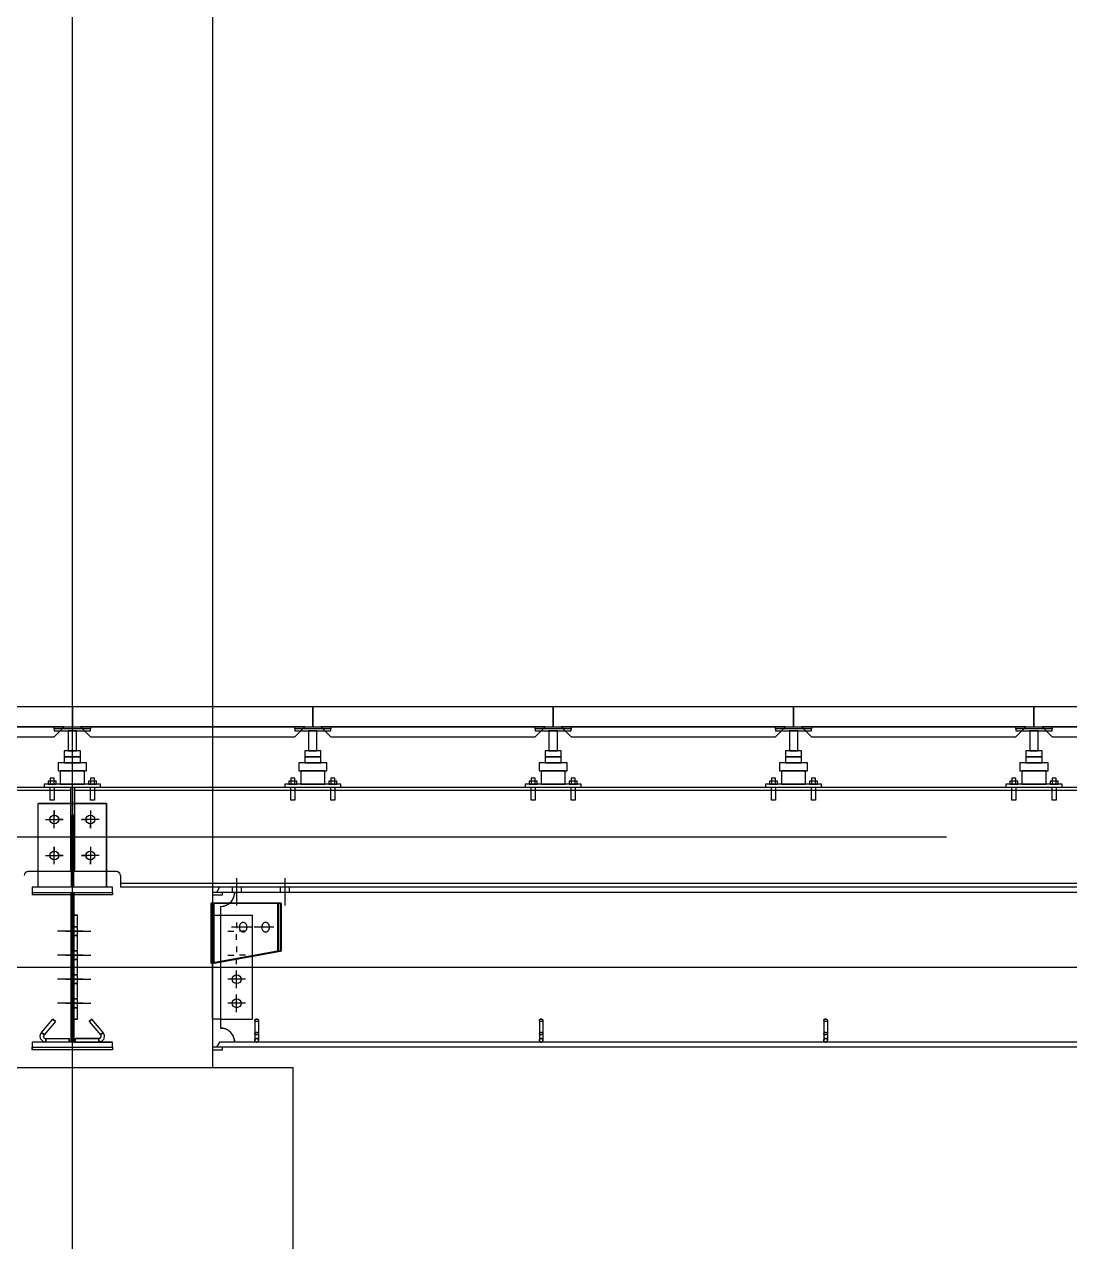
# Model space of a CAD drawing. Header units: millimetres. Extents: x -32710 to 654186, y -254124 to 420220.
# Drawn here: x 230680 to 233289, y 384615 to 387654 of the extents above; entities that cross this region are included whole.
import ezdxf

# ---------------------------------------------------------------- set-up
doc = ezdxf.new("R2010")
doc.units = ezdxf.units.MM
doc.header["$LTSCALE"] = 1000
for name, pattern in [('DXK_LINE_DOT2', [3.9198, 1.9599, -1.9599]), ('DXK_LINE_DOT3', [5.9187, 2.979, -0.9799, 0.9799, -0.9799]), ('TPH12-SEC-@E$0$CENTERK5', [6.916, 6.667, -0.083, 0.083, -0.083])]:
    doc.linetypes.add(name, pattern=pattern)
for name, color, linetype in [('MD-20250424-增加TRAY與FS主管位置調整', 7, 'Continuous'), ('Raised Floor', 1, 'Continuous'), ('TPH12-SEC-@E$0$H-SIN', 252, 'TPH12-SEC-@E$0$CENTERK5'), ('TPH12-SEC-@E$0$STEEL3', 252, 'Continuous'), ('TPH12-SEC-@E$0$SUGATA3', 252, 'Continuous')]:
    doc.layers.add(name, color=color, linetype=linetype)

# ---------------------------------------------------------------- blocks, each defined once
blk = doc.blocks.new('TPH12-SEC-@E')
at = {"layer": 'TPH12-SEC-@E$0$H-SIN'}
for p, q in [((230800, 377500), (230800, 414000)), ((274800, 385950), (45200, 385950))]:
    blk.add_line(p, q, dxfattribs=at)
at = {"layer": 'TPH12-SEC-@E$0$STEEL3'}
blk.add_line((231150, 393725), (231150, 385050), dxfattribs=at)
at = {"layer": 'TPH12-SEC-@E$0$SUGATA3'}
for p, q in [((230250, 385050), (231350, 385050)), ((231350, 385050), (231350, 383200))]:
    blk.add_line(p, q, dxfattribs=at)
blk = doc.blocks.new('A$C62b8fcb1')
at = {"color": 8, "linetype": 'DXK_LINE_DOT2'}
for p, q in [((-49695, 2534), (-41305, 2534)), ((-41305, 2525), (-49695, 2525)), ((-41305, 2534), (-41305, 2323)), ((-41295, 2323), (-41295, 2534)), ((-41295, 2534), (-32905, 2534)), ((-32905, 2525), (-41295, 2525)), ((-41215, 2493), (-41385, 2493)), ((-41385, 2284), (-41385, 2493)), ((-41215, 2493), (-41385, 2493)), ((-41385, 2284), (-41385, 2493)), ((-41215, 2284), (-41215, 2493)), ((-41215, 2284), (-41215, 2493)), ((-41303, 2464), (-41303, 2284)), ((-41303, 2464), (-41297, 2464)), ((-41297, 2464), (-41297, 2284)), ((-41419.5, 2316.1), (-41420, 2313)), ((-41410, 2323), (-41413.1, 2322.5)), ((-41305, 2323), (-41410, 2323)), ((-41190, 2323), (-41295, 2323)), ((-41186.9, 2322.5), (-41190, 2323)), ((-41180, 2313), (-41180.5, 2316.1)), ((-41180, 2313), (-41180, 2284)), ((-41200, 2284), (-41400, 2284)), ((-41400, 2284), (-41400, 2271)), ((-41200, 2271), (-41200, 2284)), ((-33020, 2293), (-41180, 2293)), ((-40932.5, 2284), (-41180, 2284)), ((-41400, 2271), (-41200, 2271)), ((-41400, 2271), (-41400, 2265)), ((-41304, 2265), (-41400, 2265)), ((-41304, 2271), (-41304, 1897)), ((-41296, 2265), (-41304, 2265)), ((-41296, 2271), (-41296, 1897)), ((-41200, 2265), (-41296, 2265)), ((-41200, 2271), (-41200, 2265)), ((-40950, 2271), (-40950, 2265)), ((-40895, 2271), (-40895.4, 2266)), ((-41296, 2236), (-41304, 2236)), ((-40953.7, 2094), (-40953.7, 2244)), ((-40953.7, 2244), (-40780.6, 2244)), ((-40946.3, 2094), (-40946.3, 2244)), ((-40930, 2236), (-40925, 2236.4)), ((-40930, 2236), (-40930, 2096.9)), ((-40788, 2244), (-40788, 2124)), ((-40780.6, 2124), (-40780.6, 2244)), ((-41287, 2214), (-41296, 2214)), ((-41287, 1954), (-41287, 2214)), ((-40950, 1954), (-40950, 2214)), ((-40950, 2214), (-40850, 2214)), ((-40850, 1954), (-40850, 2214)), ((-41274, 2174), (-41337, 2174)), ((-41296, 2185), (-41304, 2185)), ((-41296, 2163), (-41304, 2163)), ((-41287, 2185), (-41296, 2185)), ((-41287, 2163), (-41296, 2163)), ((-40852.1, 2184), (-40898.1, 2184)), ((-40796.9, 2184), (-40842.9, 2184)), ((-41274, 2114), (-41337, 2114)), ((-41296, 2125), (-41304, 2125)), ((-41296, 2103), (-41304, 2103)), ((-41287, 2125), (-41296, 2125)), ((-41287, 2103), (-41296, 2103)), ((-40788, 2124), (-40953.7, 2094)), ((-40946.3, 2094), (-40780.6, 2124)), ((-40788, 2124), (-40780.6, 2124)), ((-40953.7, 2094), (-40946.3, 2094)), ((-41274, 2054), (-41337, 2054)), ((-41296, 2065), (-41304, 2065)), ((-41296, 2043), (-41304, 2043)), ((-41287, 2065), (-41296, 2065)), ((-41287, 2043), (-41296, 2043)), ((-41274, 1994), (-41337, 1994)), ((-41296, 2005), (-41304, 2005)), ((-41296, 1983), (-41304, 1983)), ((-41287, 2005), (-41296, 2005)), ((-41287, 1983), (-41296, 1983)), ((-41377.2, 1920.8), (-41349, 1954.4)), ((-41342.1, 1948.6), (-41370.3, 1915)), ((-41348.8, 1954.2), (-41349, 1954.4)), ((-41342.1, 1948.6), (-41349, 1954.4)), ((-41348, 1953.5), (-41348.8, 1954.2)), ((-41287, 1954), (-41296, 1954)), ((-41251, 1954.4), (-41257.9, 1948.6)), ((-41257.9, 1948.6), (-41229.7, 1915)), ((-41256.8, 1949.5), (-41257.6, 1948.8)), ((-41252, 1953.5), (-41251.2, 1954.2)), ((-41222.8, 1920.8), (-41251, 1954.4)), ((-40930, 1954), (-40850, 1954)), ((-40844.2, 1952.6), (-40844.5, 1951.5)), ((-40844.2, 1950.4), (-40844.5, 1951.5)), ((-40844.5, 1951.5), (-40844.5, 1901.5)), ((-40843.2, 1953.5), (-40844.2, 1952.6)), ((-40843.2, 1949.5), (-40844.2, 1950.4)), ((-40841.7, 1954.2), (-40843.2, 1953.5)), ((-40841.7, 1948.8), (-40843.2, 1949.5)), ((-40840, 1954.4), (-40841.7, 1954.2)), ((-40840, 1948.6), (-40841.7, 1948.8)), ((-40838.3, 1954.2), (-40840, 1954.4)), ((-40838.3, 1948.8), (-40840, 1948.6)), ((-40836.8, 1953.5), (-40838.3, 1954.2)), ((-40836.8, 1949.5), (-40838.3, 1948.8)), ((-40835.8, 1952.6), (-40836.8, 1953.5)), ((-40835.8, 1950.4), (-40836.8, 1949.5)), ((-40835.5, 1951.5), (-40835.8, 1952.6)), ((-40835.5, 1951.5), (-40835.8, 1950.4)), ((-40835.5, 1951.5), (-40835.5, 1901.5)), ((-40134.2, 1952.6), (-40134.5, 1951.5)), ((-40134.2, 1950.4), (-40134.5, 1951.5)), ((-40134.5, 1951.5), (-40134.5, 1901.5)), ((-40133.2, 1953.5), (-40134.2, 1952.6)), ((-40133.2, 1949.5), (-40134.2, 1950.4)), ((-40131.7, 1954.2), (-40133.2, 1953.5)), ((-40131.7, 1948.8), (-40133.2, 1949.5)), ((-40130, 1954.4), (-40131.7, 1954.2)), ((-40130, 1948.6), (-40131.7, 1948.8)), ((-40128.3, 1954.2), (-40130, 1954.4)), ((-40128.3, 1948.8), (-40130, 1948.6)), ((-40126.8, 1953.5), (-40128.3, 1954.2)), ((-40126.8, 1949.5), (-40128.3, 1948.8)), ((-40125.8, 1952.6), (-40126.8, 1953.5)), ((-40125.8, 1950.4), (-40126.8, 1949.5)), ((-40125.5, 1951.5), (-40125.8, 1952.6)), ((-40125.5, 1951.5), (-40125.8, 1950.4)), ((-40125.5, 1951.5), (-40125.5, 1901.5)), ((-39424.2, 1952.6), (-39424.5, 1951.5)), ((-39424.2, 1950.4), (-39424.5, 1951.5)), ((-39424.5, 1951.5), (-39424.5, 1901.5)), ((-39423.2, 1953.5), (-39424.2, 1952.6)), ((-39423.2, 1949.5), (-39424.2, 1950.4)), ((-39421.7, 1954.2), (-39423.2, 1953.5)), ((-39421.7, 1948.8), (-39423.2, 1949.5)), ((-39420, 1954.4), (-39421.7, 1954.2)), ((-39420, 1948.6), (-39421.7, 1948.8)), ((-39418.3, 1954.2), (-39420, 1954.4)), ((-39418.3, 1948.8), (-39420, 1948.6)), ((-39416.8, 1953.5), (-39418.3, 1954.2)), ((-39416.8, 1949.5), (-39418.3, 1948.8)), ((-39415.8, 1952.6), (-39416.8, 1953.5)), ((-39415.8, 1950.4), (-39416.8, 1949.5)), ((-39415.5, 1951.5), (-39415.8, 1952.6)), ((-39415.5, 1951.5), (-39415.8, 1950.4)), ((-39415.5, 1951.5), (-39415.5, 1901.5)), ((-41380.5, 1913.4), (-41377.2, 1920.8)), ((-41377, 1920.6), (-41377.2, 1920.8)), ((-41370.3, 1915), (-41377.2, 1920.8)), ((-41376.2, 1920), (-41377, 1920.6)), ((-41370.3, 1915), (-41371.6, 1912.2)), ((-41304, 1932), (-41296, 1932)), ((-41222.8, 1920.8), (-41229.7, 1915)), ((-41229.7, 1915), (-41228.4, 1912.2)), ((-41228.7, 1915.9), (-41229.4, 1915.3)), ((-41223.8, 1920), (-41223, 1920.6)), ((-41219.5, 1913.4), (-41222.8, 1920.8)), ((-40930, 1932), (-40925, 1931.6)), ((-40844.2, 1919), (-40844.5, 1917.9)), ((-40844.2, 1916.8), (-40844.5, 1917.9)), ((-40843.2, 1920), (-40844.2, 1919)), ((-40843.2, 1915.9), (-40844.2, 1916.8)), ((-40841.7, 1920.6), (-40843.2, 1920)), ((-40841.7, 1915.3), (-40843.2, 1915.9)), ((-40840, 1920.8), (-40841.7, 1920.6)), ((-40840, 1915), (-40841.7, 1915.3)), ((-40838.3, 1920.6), (-40840, 1920.8)), ((-40838.3, 1915.3), (-40840, 1915)), ((-40836.8, 1920), (-40838.3, 1920.6)), ((-40836.8, 1915.9), (-40838.3, 1915.3)), ((-40835.8, 1919), (-40836.8, 1920)), ((-40835.8, 1916.8), (-40836.8, 1915.9)), ((-40835.5, 1917.9), (-40835.8, 1919)), ((-40835.5, 1917.9), (-40835.8, 1916.8)), ((-40134.2, 1919), (-40134.5, 1917.9)), ((-40134.2, 1916.8), (-40134.5, 1917.9)), ((-40133.2, 1920), (-40134.2, 1919)), ((-40133.2, 1915.9), (-40134.2, 1916.8)), ((-40131.7, 1920.6), (-40133.2, 1920)), ((-40131.7, 1915.3), (-40133.2, 1915.9)), ((-40130, 1920.8), (-40131.7, 1920.6)), ((-40130, 1915), (-40131.7, 1915.3)), ((-40128.3, 1920.6), (-40130, 1920.8)), ((-40128.3, 1915.3), (-40130, 1915)), ((-40126.8, 1920), (-40128.3, 1920.6)), ((-40126.8, 1915.9), (-40128.3, 1915.3)), ((-40125.8, 1919), (-40126.8, 1920)), ((-40125.8, 1916.8), (-40126.8, 1915.9)), ((-40125.5, 1917.9), (-40125.8, 1919)), ((-40125.5, 1917.9), (-40125.8, 1916.8)), ((-39424.2, 1919), (-39424.5, 1917.9)), ((-39424.2, 1916.8), (-39424.5, 1917.9)), ((-39423.2, 1920), (-39424.2, 1919)), ((-39423.2, 1915.9), (-39424.2, 1916.8)), ((-39421.7, 1920.6), (-39423.2, 1920)), ((-39421.7, 1915.3), (-39423.2, 1915.9)), ((-39420, 1920.8), (-39421.7, 1920.6)), ((-39420, 1915), (-39421.7, 1915.3)), ((-39418.3, 1920.6), (-39420, 1920.8)), ((-39418.3, 1915.3), (-39420, 1915)), ((-39416.8, 1920), (-39418.3, 1920.6)), ((-39416.8, 1915.9), (-39418.3, 1915.3)), ((-39415.8, 1919), (-39416.8, 1920)), ((-39415.8, 1916.8), (-39416.8, 1915.9)), ((-39415.5, 1917.9), (-39415.8, 1919)), ((-39415.5, 1917.9), (-39415.8, 1916.8)), ((-41200, 1897), (-41400, 1897)), ((-41400, 1897), (-41400, 1884)), ((-41379.2, 1905.4), (-41380.5, 1913.4)), ((-41373.9, 1899.3), (-41379.2, 1905.4)), ((-41373.9, 1899.3), (-41366.1, 1897)), ((-41371.1, 1909.2), (-41371.6, 1912.2)), ((-41369.1, 1906.9), (-41371.1, 1909.2)), ((-41369.1, 1906.9), (-41366.1, 1906)), ((-41366.1, 1897), (-41366.1, 1906)), ((-41366.1, 1906), (-41307.7, 1906)), ((-41366.1, 1897.3), (-41366.1, 1898.3)), ((-41366.1, 1897), (-41366.1, 1897.3)), ((-41307.7, 1897), (-41307.7, 1906)), ((-41307.7, 1897.3), (-41307.7, 1898.3)), ((-41307.7, 1897), (-41307.7, 1897.3)), ((-41233.9, 1906), (-41292.3, 1906)), ((-41292.3, 1897), (-41292.3, 1906)), ((-41292.3, 1898.3), (-41292.3, 1897.3)), ((-41292.3, 1897.3), (-41292.3, 1897)), ((-41233.9, 1906), (-41230.9, 1906.9)), ((-41233.9, 1897), (-41233.9, 1906)), ((-41226.1, 1899.3), (-41233.9, 1897)), ((-41233.9, 1898.3), (-41233.9, 1897.3)), ((-41233.9, 1897.3), (-41233.9, 1897)), ((-41230.9, 1906.9), (-41228.9, 1909.2)), ((-41228.9, 1909.2), (-41228.4, 1912.2)), ((-41226.1, 1899.3), (-41220.8, 1905.4)), ((-41220.8, 1905.4), (-41219.5, 1913.4)), ((-41200, 1884), (-41200, 1897)), ((-40895.4, 1902), (-40895, 1897)), ((-40844.2, 1903.2), (-40844.5, 1901.5)), ((-40844.5, 1901.5), (-40844.3, 1902.3)), ((-40844.5, 1901.5), (-40844.2, 1899.8)), ((-40844.3, 1902.3), (-40844.2, 1903.2)), ((-40844.2, 1903.2), (-40843.2, 1904.7)), ((-40844.2, 1899.8), (-40843.2, 1898.3)), ((-40843.2, 1904.7), (-40841.7, 1905.7)), ((-40843.2, 1898.3), (-40841.7, 1897.3)), ((-40841.7, 1905.7), (-40840, 1906)), ((-40841.7, 1897.3), (-40840, 1897)), ((-40840, 1906), (-40838.3, 1905.7)), ((-40840, 1897), (-40838.3, 1897.3)), ((-40838.3, 1905.7), (-40838.1, 1905.6)), ((-40838.1, 1905.6), (-40838.3, 1905.7)), ((-40838.3, 1897.3), (-40836.8, 1898.3)), ((-40838.1, 1905.6), (-40836.8, 1904.7)), ((-40836.8, 1904.7), (-40835.8, 1903.2)), ((-40836.8, 1898.3), (-40835.8, 1899.8)), ((-40835.7, 1902.3), (-40835.8, 1903.2)), ((-40835.5, 1901.5), (-40835.8, 1903.2)), ((-40835.8, 1899.8), (-40835.5, 1901.5)), ((-40835.5, 1901.5), (-40835.7, 1902.3)), ((-40134.2, 1903.2), (-40134.5, 1901.5)), ((-40134.5, 1901.5), (-40134.3, 1902.3)), ((-40134.5, 1901.5), (-40134.2, 1899.8)), ((-40134.3, 1902.3), (-40134.2, 1903.2)), ((-40134.2, 1903.2), (-40133.2, 1904.7)), ((-40134.2, 1899.8), (-40133.2, 1898.3)), ((-40133.2, 1904.7), (-40131.7, 1905.7)), ((-40133.2, 1898.3), (-40131.7, 1897.3)), ((-40131.7, 1905.7), (-40130, 1906)), ((-40131.7, 1897.3), (-40130, 1897)), ((-40130, 1906), (-40128.3, 1905.7)), ((-40130, 1897), (-40128.3, 1897.3)), ((-40128.3, 1905.7), (-40128.1, 1905.6)), ((-40128.1, 1905.6), (-40128.3, 1905.7)), ((-40128.3, 1897.3), (-40126.8, 1898.3)), ((-40128.1, 1905.6), (-40126.8, 1904.7)), ((-40126.8, 1904.7), (-40125.8, 1903.2)), ((-40126.8, 1898.3), (-40125.8, 1899.8)), ((-40125.7, 1902.3), (-40125.8, 1903.2)), ((-40125.5, 1901.5), (-40125.8, 1903.2)), ((-40125.8, 1899.8), (-40125.5, 1901.5)), ((-40125.5, 1901.5), (-40125.7, 1902.3)), ((-39424.2, 1903.2), (-39424.5, 1901.5)), ((-39424.5, 1901.5), (-39424.3, 1902.3)), ((-39424.5, 1901.5), (-39424.2, 1899.8)), ((-39424.3, 1902.3), (-39424.2, 1903.2)), ((-39424.2, 1903.2), (-39423.2, 1904.7)), ((-39424.2, 1899.8), (-39423.2, 1898.3)), ((-39423.2, 1904.7), (-39421.7, 1905.7)), ((-39423.2, 1898.3), (-39421.7, 1897.3)), ((-39421.7, 1905.7), (-39420, 1906)), ((-39421.7, 1897.3), (-39420, 1897)), ((-39420, 1906), (-39418.3, 1905.7)), ((-39420, 1897), (-39418.3, 1897.3)), ((-39418.3, 1905.7), (-39418.1, 1905.6)), ((-39418.1, 1905.6), (-39418.3, 1905.7)), ((-39418.3, 1897.3), (-39416.8, 1898.3)), ((-39418.1, 1905.6), (-39416.8, 1904.7)), ((-39416.8, 1904.7), (-39415.8, 1903.2)), ((-39416.8, 1898.3), (-39415.8, 1899.8)), ((-39415.7, 1902.3), (-39415.8, 1903.2)), ((-39415.5, 1901.5), (-39415.8, 1903.2)), ((-39415.8, 1899.8), (-39415.5, 1901.5)), ((-39415.5, 1901.5), (-39415.7, 1902.3)), ((-41400, 1884), (-41200, 1884)), ((-41400, 1884), (-41400, 1878)), ((-41200, 1878), (-41400, 1878)), ((-41200, 1884), (-41200, 1878)), ((-40950, 1884), (-40950, 1878))]:
    blk.add_line(p, q, dxfattribs=at)
at = {"color": 8, "linetype": 'Continuous'}
for p, q in [((-49695, 2534), (-41305, 2534)), ((-41305, 2525), (-49695, 2525)), ((-41305, 2534), (-41305, 2323)), ((-41295, 2534), (-32905, 2534)), ((-41295, 2534), (-41295, 2323)), ((-32905, 2525), (-41295, 2525)), ((-41385, 2284), (-41385, 2493)), ((-41385, 2493), (-41215, 2493)), ((-41215, 2493), (-41215, 2284)), ((-41345, 2475), (-41345, 2460.3)), ((-41345, 2431), (-41345, 2475)), ((-41345, 2475), (-41345, 2460.3)), ((-41345, 2431), (-41345, 2475)), ((-41255, 2475), (-41255, 2431)), ((-41255, 2475), (-41255, 2460.3)), ((-41255, 2475), (-41255, 2460.3)), ((-41255, 2475), (-41255, 2431)), ((-41367, 2453), (-41352.3, 2453)), ((-41367, 2453), (-41323, 2453)), ((-41367, 2453), (-41352.3, 2453)), ((-41367, 2453), (-41323, 2453)), ((-41345, 2431), (-41345, 2445.7)), ((-41345, 2431), (-41345, 2445.7)), ((-41323, 2453), (-41337.7, 2453)), ((-41323, 2453), (-41337.7, 2453)), ((-41233, 2453), (-41277, 2453)), ((-41277, 2453), (-41262.3, 2453)), ((-41277, 2453), (-41262.3, 2453)), ((-41233, 2453), (-41277, 2453)), ((-41255, 2431), (-41255, 2445.7)), ((-41255, 2431), (-41255, 2445.7)), ((-41233, 2453), (-41247.7, 2453)), ((-41233, 2453), (-41247.7, 2453)), ((-41345, 2385), (-41345, 2370.3)), ((-41345, 2341), (-41345, 2385)), ((-41345, 2385), (-41345, 2370.3)), ((-41345, 2341), (-41345, 2385)), ((-41255, 2385), (-41255, 2341)), ((-41255, 2385), (-41255, 2370.3)), ((-41255, 2385), (-41255, 2370.3)), ((-41255, 2385), (-41255, 2341)), ((-41367, 2363), (-41352.3, 2363)), ((-41367, 2363), (-41323, 2363)), ((-41367, 2363), (-41352.3, 2363)), ((-41367, 2363), (-41323, 2363)), ((-41345, 2341), (-41345, 2355.7)), ((-41345, 2341), (-41345, 2355.7)), ((-41323, 2363), (-41337.7, 2363)), ((-41323, 2363), (-41337.7, 2363)), ((-41233, 2363), (-41277, 2363)), ((-41277, 2363), (-41262.3, 2363)), ((-41277, 2363), (-41262.3, 2363)), ((-41233, 2363), (-41277, 2363)), ((-41255, 2341), (-41255, 2355.7)), ((-41255, 2341), (-41255, 2355.7)), ((-41233, 2363), (-41247.7, 2363)), ((-41233, 2363), (-41247.7, 2363)), ((-41419.5, 2316.1), (-41420, 2313)), ((-41410, 2323), (-41413.1, 2322.5)), ((-41305, 2323), (-41410, 2323)), ((-41190, 2323), (-41295, 2323)), ((-41186.9, 2322.5), (-41190, 2323)), ((-41180, 2313), (-41180.5, 2316.1)), ((-41180, 2313), (-41180, 2284)), ((-41200, 2284), (-41400, 2284)), ((-41400, 2284), (-41400, 2271)), ((-41200, 2271), (-41200, 2284)), ((-33020, 2293), (-41180, 2293)), ((-38600, 2284), (-41180, 2284)), ((-40932.5, 2284), (-40940, 2271)), ((-38617.5, 2284), (-40932.5, 2284)), ((-40901, 2284), (-40901, 2271)), ((-40890, 2306), (-40890, 2238)), ((-40879, 2284), (-40879, 2271)), ((-40781, 2284), (-40781, 2271)), ((-40770, 2306), (-40770, 2238)), ((-40759, 2284), (-40759, 2271)), ((-41400, 2271), (-41304, 2271)), ((-41400, 2271), (-41400, 2265)), ((-41304, 2265), (-41400, 2265)), ((-41304, 2271), (-41304, 1897)), ((-41296, 1897), (-41296, 2271)), ((-41296, 2271), (-41200, 2271)), ((-41200, 2265), (-41296, 2265)), ((-41200, 2271), (-41200, 2265)), ((-40925, 2271), (-40950, 2271)), ((-40950, 2265), (-40925, 2265)), ((-38610, 2271), (-40940, 2271)), ((-40925, 2265), (-40925, 2271)), ((-40895.4, 2266), (-40895, 2271)), ((-40778.5, 2244), (-40953.5, 2244)), ((-40953.5, 2244), (-40953.5, 2094)), ((-40785.7, 2124), (-40785.7, 2244)), ((-40778.5, 2244), (-40778.5, 2124)), ((-41296, 2214), (-41287, 2214)), ((-41287, 1954), (-41287, 2214)), ((-40890, 2196), (-40890, 2181.3)), ((-40882.1, 2189.7), (-40882.5, 2188.6)), ((-40881.6, 2190.7), (-40882.1, 2189.7)), ((-40881, 2191.6), (-40881.6, 2190.7)), ((-40880.4, 2192.5), (-40881, 2191.6)), ((-40879.7, 2193.3), (-40880.4, 2192.5)), ((-40878.9, 2194), (-40879.7, 2193.3)), ((-40878.1, 2194.6), (-40878.9, 2194)), ((-40877.3, 2195.1), (-40878.1, 2194.6)), ((-40876.4, 2195.5), (-40877.3, 2195.1)), ((-40875.5, 2195.8), (-40876.4, 2195.5)), ((-40874.6, 2195.9), (-40875.5, 2195.8)), ((-40873.6, 2196), (-40874.6, 2195.9)), ((-40872.7, 2195.9), (-40873.6, 2196)), ((-40871.8, 2195.8), (-40872.7, 2195.9)), ((-40870.8, 2195.5), (-40871.8, 2195.8)), ((-40870, 2195.1), (-40870.8, 2195.5)), ((-40869.1, 2194.6), (-40870, 2195.1)), ((-40868.3, 2194), (-40869.1, 2194.6)), ((-40867.5, 2193.3), (-40868.3, 2194)), ((-40866.8, 2192.5), (-40867.5, 2193.3)), ((-40866.2, 2191.6), (-40866.8, 2192.5)), ((-40865.6, 2190.7), (-40866.2, 2191.6)), ((-40865.2, 2189.7), (-40865.6, 2190.7)), ((-40864.8, 2188.6), (-40865.2, 2189.7)), ((-40826.1, 2189.7), (-40826.5, 2188.6)), ((-40825.7, 2190.7), (-40826.1, 2189.7)), ((-40825.1, 2191.6), (-40825.7, 2190.7)), ((-40824.5, 2192.5), (-40825.1, 2191.6)), ((-40823.8, 2193.3), (-40824.5, 2192.5)), ((-40823, 2194), (-40823.8, 2193.3)), ((-40822.2, 2194.6), (-40823, 2194)), ((-40821.3, 2195.1), (-40822.2, 2194.6)), ((-40820.5, 2195.5), (-40821.3, 2195.1)), ((-40819.5, 2195.8), (-40820.5, 2195.5)), ((-40818.6, 2195.9), (-40819.5, 2195.8)), ((-40817.7, 2196), (-40818.6, 2195.9)), ((-40816.7, 2195.9), (-40817.7, 2196)), ((-40815.8, 2195.8), (-40816.7, 2195.9)), ((-40814.9, 2195.5), (-40815.8, 2195.8)), ((-40814, 2195.1), (-40814.9, 2195.5)), ((-40813.2, 2194.6), (-40814, 2195.1)), ((-40812.3, 2194), (-40813.2, 2194.6)), ((-40811.6, 2193.3), (-40812.3, 2194)), ((-40810.9, 2192.5), (-40811.6, 2193.3)), ((-40810.3, 2191.6), (-40810.9, 2192.5)), ((-40809.7, 2190.7), (-40810.3, 2191.6)), ((-40809.2, 2189.7), (-40809.7, 2190.7)), ((-40808.8, 2188.6), (-40809.2, 2189.7)), ((-41317, 2174), (-41254, 2174)), ((-41304, 2185), (-41296, 2185)), ((-41304, 2163), (-41296, 2163)), ((-41296, 2185), (-41287, 2185)), ((-41296, 2163), (-41287, 2163)), ((-40912, 2174), (-40897.3, 2174)), ((-40857.5, 2184), (-40902.5, 2184)), ((-40890, 2152), (-40890, 2166.7)), ((-40883, 2186.3), (-40883.2, 2185.2)), ((-40883.2, 2185.2), (-40883.2, 2184)), ((-40883.2, 2184), (-40883.2, 2182.8)), ((-40883.2, 2182.8), (-40883, 2181.7)), ((-40882.8, 2187.5), (-40883, 2186.3)), ((-40883, 2181.7), (-40882.8, 2180.5)), ((-40882.5, 2188.6), (-40882.8, 2187.5)), ((-40882.8, 2180.5), (-40882.5, 2179.4)), ((-40868, 2174), (-40882.7, 2174)), ((-40882.5, 2179.4), (-40882.1, 2178.3)), ((-40882.1, 2178.3), (-40881.6, 2177.3)), ((-40881.6, 2177.3), (-40881, 2176.4)), ((-40881, 2176.4), (-40880.4, 2175.5)), ((-40880.4, 2175.5), (-40879.7, 2174.7)), ((-40879.7, 2174.7), (-40878.9, 2174)), ((-40878.9, 2174), (-40878.1, 2173.4)), ((-40878.1, 2173.4), (-40877.3, 2172.9)), ((-40877.3, 2172.9), (-40876.4, 2172.5)), ((-40876.4, 2172.5), (-40875.5, 2172.2)), ((-40875.5, 2172.2), (-40874.6, 2172.1)), ((-40874.6, 2172.1), (-40873.6, 2172)), ((-40873.6, 2172), (-40872.7, 2172.1)), ((-40872.7, 2172.1), (-40871.8, 2172.2)), ((-40871.8, 2172.2), (-40870.8, 2172.5)), ((-40870.8, 2172.5), (-40870, 2172.9)), ((-40870, 2172.9), (-40869.1, 2173.4)), ((-40869.1, 2173.4), (-40868.3, 2174)), ((-40868.3, 2174), (-40867.5, 2174.7)), ((-40867.5, 2174.7), (-40866.8, 2175.5)), ((-40866.8, 2175.5), (-40866.2, 2176.4)), ((-40866.2, 2176.4), (-40865.6, 2177.3)), ((-40865.6, 2177.3), (-40865.2, 2178.3)), ((-40865.2, 2178.3), (-40864.8, 2179.4)), ((-40864.4, 2187.5), (-40864.8, 2188.6)), ((-40864.8, 2179.4), (-40864.4, 2180.5)), ((-40864.2, 2186.3), (-40864.4, 2187.5)), ((-40864.4, 2180.5), (-40864.2, 2181.7)), ((-40864.1, 2185.2), (-40864.2, 2186.3)), ((-40864.2, 2181.7), (-40864.1, 2182.8)), ((-40864, 2184), (-40864.1, 2185.2)), ((-40864.1, 2182.8), (-40864, 2184)), ((-40801.5, 2184), (-40846.5, 2184)), ((-40827.2, 2185.2), (-40827.3, 2184)), ((-40827.3, 2184), (-40827.2, 2182.8)), ((-40827.1, 2186.3), (-40827.2, 2185.2)), ((-40827.2, 2182.8), (-40827.1, 2181.7)), ((-40826.9, 2187.5), (-40827.1, 2186.3)), ((-40827.1, 2181.7), (-40826.9, 2180.5)), ((-40826.5, 2188.6), (-40826.9, 2187.5)), ((-40826.9, 2180.5), (-40826.5, 2179.4)), ((-40826.5, 2179.4), (-40826.1, 2178.3)), ((-40826.1, 2178.3), (-40825.7, 2177.3)), ((-40825.7, 2177.3), (-40825.1, 2176.4)), ((-40825.1, 2176.4), (-40824.5, 2175.5)), ((-40824.5, 2175.5), (-40823.8, 2174.7)), ((-40823.8, 2174.7), (-40823, 2174)), ((-40823, 2174), (-40822.2, 2173.4)), ((-40822.2, 2173.4), (-40821.3, 2172.9)), ((-40821.3, 2172.9), (-40820.5, 2172.5)), ((-40820.5, 2172.5), (-40819.5, 2172.2)), ((-40819.5, 2172.2), (-40818.6, 2172.1)), ((-40818.6, 2172.1), (-40817.7, 2172)), ((-40817.7, 2172), (-40816.7, 2172.1)), ((-40816.7, 2172.1), (-40815.8, 2172.2)), ((-40815.8, 2172.2), (-40814.9, 2172.5)), ((-40814.9, 2172.5), (-40814, 2172.9)), ((-40814, 2172.9), (-40813.2, 2173.4)), ((-40813.2, 2173.4), (-40812.3, 2174)), ((-40812.3, 2174), (-40811.6, 2174.7)), ((-40811.6, 2174.7), (-40810.9, 2175.5)), ((-40810.9, 2175.5), (-40810.3, 2176.4)), ((-40810.3, 2176.4), (-40809.7, 2177.3)), ((-40809.7, 2177.3), (-40809.2, 2178.3)), ((-40809.2, 2178.3), (-40808.8, 2179.4)), ((-40808.5, 2187.5), (-40808.8, 2188.6)), ((-40808.8, 2179.4), (-40808.5, 2180.5)), ((-40808.3, 2186.3), (-40808.5, 2187.5)), ((-40808.5, 2180.5), (-40808.3, 2181.7)), ((-40808.1, 2185.2), (-40808.3, 2186.3)), ((-40808.3, 2181.7), (-40808.1, 2182.8)), ((-40808.1, 2184), (-40808.1, 2185.2)), ((-40808.1, 2182.8), (-40808.1, 2184)), ((-40890, 2136), (-40890, 2121.3)), ((-41317, 2114), (-41254, 2114)), ((-41304, 2125), (-41296, 2125)), ((-41304, 2103), (-41296, 2103)), ((-41296, 2125), (-41287, 2125)), ((-41296, 2103), (-41287, 2103)), ((-40953.5, 2094), (-40785.7, 2124)), ((-40778.5, 2124), (-40946.3, 2094)), ((-40912, 2114), (-40897.3, 2114)), ((-40890, 2092), (-40890, 2106.7)), ((-40868, 2114), (-40882.7, 2114)), ((-40778.5, 2124), (-40785.7, 2124)), ((-40946.3, 2094), (-40953.5, 2094)), ((-40930, 2096.9), (-40930, 1932)), ((-40890, 2032), (-40890, 2076)), ((-41317, 2054), (-41254, 2054)), ((-41304, 2065), (-41296, 2065)), ((-41304, 2043), (-41296, 2043)), ((-41296, 2065), (-41287, 2065)), ((-41296, 2043), (-41287, 2043)), ((-40868, 2054), (-40912, 2054)), ((-40890, 1972), (-40890, 2016)), ((-41317, 1994), (-41254, 1994)), ((-41304, 2005), (-41296, 2005)), ((-41304, 1983), (-41296, 1983)), ((-41296, 2005), (-41287, 2005)), ((-41296, 1983), (-41287, 1983)), ((-40868, 1994), (-40912, 1994)), ((-41377.2, 1920.8), (-41349, 1954.4)), ((-41342.1, 1948.6), (-41370.3, 1915)), ((-41349, 1954.4), (-41348.8, 1954.2)), ((-41348.8, 1954.2), (-41348, 1953.5)), ((-41348, 1953.5), (-41342.1, 1948.6)), ((-41296, 1954), (-41287, 1954)), ((-41257.9, 1948.6), (-41257.6, 1948.8)), ((-41257.9, 1948.6), (-41229.7, 1915)), ((-41257.6, 1948.8), (-41256.8, 1949.5)), ((-41256.8, 1949.5), (-41251, 1954.4)), ((-41222.8, 1920.8), (-41251, 1954.4)), ((-40930, 1954), (-40950, 1954)), ((-40844.5, 1951.5), (-40844.2, 1952.6)), ((-40844.5, 1951.5), (-40844.5, 1901.5)), ((-40844.2, 1952.6), (-40843.2, 1953.5)), ((-40843.2, 1953.5), (-40841.7, 1954.2)), ((-40841.7, 1954.2), (-40840, 1954.4)), ((-40840, 1954.4), (-40838.3, 1954.2)), ((-40838.3, 1954.2), (-40836.8, 1953.5)), ((-40836.8, 1953.5), (-40835.8, 1952.6)), ((-40835.8, 1952.6), (-40835.5, 1951.5)), ((-40835.5, 1951.5), (-40835.5, 1901.5)), ((-40134.5, 1951.5), (-40134.2, 1952.6)), ((-40134.5, 1951.5), (-40134.5, 1901.5)), ((-40134.2, 1952.6), (-40133.2, 1953.5)), ((-40133.2, 1953.5), (-40131.7, 1954.2)), ((-40131.7, 1954.2), (-40130, 1954.4)), ((-40130, 1954.4), (-40128.3, 1954.2)), ((-40128.3, 1954.2), (-40126.8, 1953.5)), ((-40126.8, 1953.5), (-40125.8, 1952.6)), ((-40125.8, 1952.6), (-40125.5, 1951.5)), ((-40125.5, 1951.5), (-40125.5, 1901.5)), ((-39424.5, 1951.5), (-39424.2, 1952.6)), ((-39424.5, 1951.5), (-39424.5, 1901.5)), ((-39424.2, 1952.6), (-39423.2, 1953.5)), ((-39423.2, 1953.5), (-39421.7, 1954.2)), ((-39421.7, 1954.2), (-39420, 1954.4)), ((-39420, 1954.4), (-39418.3, 1954.2)), ((-39418.3, 1954.2), (-39416.8, 1953.5)), ((-39416.8, 1953.5), (-39415.8, 1952.6)), ((-39415.8, 1952.6), (-39415.5, 1951.5)), ((-39415.5, 1951.5), (-39415.5, 1901.5)), ((-41380.5, 1913.4), (-41377.2, 1920.8)), ((-41377.2, 1920.8), (-41377, 1920.6)), ((-41377, 1920.6), (-41376.2, 1920)), ((-41376.2, 1920), (-41370.3, 1915)), ((-41370.3, 1915), (-41371.6, 1912.2)), ((-41229.7, 1915), (-41229.4, 1915.3)), ((-41229.7, 1915), (-41228.4, 1912.2)), ((-41229.4, 1915.3), (-41228.7, 1915.9)), ((-41228.7, 1915.9), (-41222.8, 1920.8)), ((-41219.5, 1913.4), (-41222.8, 1920.8)), ((-40925, 1931.6), (-40930, 1932)), ((-40844.5, 1917.9), (-40844.2, 1919)), ((-40844.2, 1919), (-40843.2, 1920)), ((-40843.2, 1920), (-40841.7, 1920.6)), ((-40841.7, 1920.6), (-40840, 1920.8)), ((-40840, 1920.8), (-40838.3, 1920.6)), ((-40838.3, 1920.6), (-40836.8, 1920)), ((-40836.8, 1920), (-40835.8, 1919)), ((-40835.8, 1919), (-40835.5, 1917.9)), ((-40134.5, 1917.9), (-40134.2, 1919)), ((-40134.2, 1919), (-40133.2, 1920)), ((-40133.2, 1920), (-40131.7, 1920.6)), ((-40131.7, 1920.6), (-40130, 1920.8)), ((-40130, 1920.8), (-40128.3, 1920.6)), ((-40128.3, 1920.6), (-40126.8, 1920)), ((-40126.8, 1920), (-40125.8, 1919)), ((-40125.8, 1919), (-40125.5, 1917.9)), ((-39424.5, 1917.9), (-39424.2, 1919)), ((-39424.2, 1919), (-39423.2, 1920)), ((-39423.2, 1920), (-39421.7, 1920.6)), ((-39421.7, 1920.6), (-39420, 1920.8)), ((-39420, 1920.8), (-39418.3, 1920.6)), ((-39418.3, 1920.6), (-39416.8, 1920)), ((-39416.8, 1920), (-39415.8, 1919)), ((-39415.8, 1919), (-39415.5, 1917.9)), ((-41304, 1897), (-41400, 1897)), ((-41400, 1897), (-41400, 1884)), ((-41379.2, 1905.4), (-41380.5, 1913.4)), ((-41373.9, 1899.3), (-41379.2, 1905.4)), ((-41373.9, 1899.3), (-41366.1, 1897)), ((-41371.1, 1909.2), (-41371.6, 1912.2)), ((-41369.1, 1906.9), (-41371.1, 1909.2)), ((-41369.1, 1906.9), (-41366.1, 1906)), ((-41366.1, 1905.7), (-41366.1, 1906)), ((-41366.1, 1906), (-41307.7, 1906)), ((-41366.1, 1905.7), (-41366.1, 1904.7)), ((-41366.1, 1904.7), (-41366.1, 1897)), ((-41307.7, 1906), (-41307.7, 1905.7)), ((-41307.7, 1905.7), (-41307.7, 1904.7)), ((-41307.7, 1904.7), (-41307.7, 1897)), ((-41296, 1897), (-41200, 1897)), ((-41292.3, 1906), (-41233.9, 1906)), ((-41292.3, 1898.3), (-41292.3, 1906)), ((-41292.3, 1897.3), (-41292.3, 1898.3)), ((-41292.3, 1897), (-41292.3, 1897.3)), ((-41233.9, 1906), (-41230.9, 1906.9)), ((-41233.9, 1906), (-41233.9, 1898.3)), ((-41226.1, 1899.3), (-41233.9, 1897)), ((-41233.9, 1897.3), (-41233.9, 1898.3)), ((-41233.9, 1897), (-41233.9, 1897.3)), ((-41230.9, 1906.9), (-41228.9, 1909.2)), ((-41228.9, 1909.2), (-41228.4, 1912.2)), ((-41226.1, 1899.3), (-41220.8, 1905.4)), ((-41220.8, 1905.4), (-41219.5, 1913.4)), ((-41200, 1884), (-41200, 1897)), ((-40932.5, 1897), (-40940, 1884)), ((-38617.5, 1897), (-40932.5, 1897)), ((-40895, 1897), (-40895.4, 1902)), ((-40844.2, 1899.8), (-40844.5, 1901.5)), ((-40843.2, 1898.3), (-40844.2, 1899.8)), ((-40841.7, 1897.3), (-40843.2, 1898.3)), ((-40840, 1897), (-40841.7, 1897.3)), ((-40838.3, 1897.3), (-40840, 1897)), ((-40836.8, 1898.3), (-40838.3, 1897.3)), ((-40835.8, 1899.8), (-40836.8, 1898.3)), ((-40835.5, 1901.5), (-40835.8, 1899.8)), ((-40134.2, 1899.8), (-40134.5, 1901.5)), ((-40133.2, 1898.3), (-40134.2, 1899.8)), ((-40131.7, 1897.3), (-40133.2, 1898.3)), ((-40130, 1897), (-40131.7, 1897.3)), ((-40128.3, 1897.3), (-40130, 1897)), ((-40126.8, 1898.3), (-40128.3, 1897.3)), ((-40125.8, 1899.8), (-40126.8, 1898.3)), ((-40125.5, 1901.5), (-40125.8, 1899.8)), ((-39424.2, 1899.8), (-39424.5, 1901.5)), ((-39423.2, 1898.3), (-39424.2, 1899.8)), ((-39421.7, 1897.3), (-39423.2, 1898.3)), ((-39420, 1897), (-39421.7, 1897.3)), ((-39418.3, 1897.3), (-39420, 1897)), ((-39416.8, 1898.3), (-39418.3, 1897.3)), ((-39415.8, 1899.8), (-39416.8, 1898.3)), ((-39415.5, 1901.5), (-39415.8, 1899.8)), ((-41400, 1884), (-41200, 1884)), ((-41400, 1878), (-41400, 1884)), ((-41200, 1878), (-41400, 1878)), ((-41200, 1884), (-41200, 1878)), ((-40925, 1884), (-40950, 1884)), ((-40950, 1878), (-40925, 1878)), ((-38610, 1884), (-40940, 1884)), ((-40925, 1878), (-40925, 1884))]:
    blk.add_line(p, q, dxfattribs=at)
at = {"color": 8, "linetype": 'DXK_LINE_DOT3'}
for p, q in [((-41300, 1634), (-41300, 2534)), ((-33200, 2409), (-41600, 2409)), ((-43650, 2084), (-41207, 2084)), ((-41207, 2084), (-38950, 2084)), ((-38950, 2084), (-38843, 2084)), ((-38843, 2084), (-35357, 2084))]:
    blk.add_line(p, q, dxfattribs=at)
at = {"color": 8, "linetype": 'Continuous'}
for centre in [(-41345, 2453), (-41345, 2453), (-41255, 2453), (-41255, 2453), (-41345, 2363), (-41345, 2363), (-41255, 2363), (-41255, 2363), (-40890, 2054), (-40890, 1994)]:
    blk.add_circle(centre, 11, dxfattribs=at)
at = {"color": 8, "linetype": 'DXK_LINE_DOT2'}
for centre, radius, start, end in [((-41410, 2313), 10, 108, 162), ((-41190, 2313), 10, 18, 72), ((-40930, 2271), 35, 278.1818, 351.8182), ((-40930, 1897), 35, 8.1818, 81.8182), ((-40840, 1901.5), 4.5, 90, 270), ((-40840, 1901.5), 4.5, 270, 90), ((-40130, 1901.5), 4.5, 90, 270), ((-40130, 1901.5), 4.5, 270, 90), ((-39420, 1901.5), 4.5, 90, 270), ((-39420, 1901.5), 4.5, 270, 90)]:
    blk.add_arc(centre, radius, start, end, dxfattribs=at)
at = {"color": 8, "linetype": 'Continuous'}
for centre, radius, start, end in [((-41410, 2313), 10, 108, 162), ((-41190, 2313), 10, 18, 72), ((-40930, 2271), 35, 309.4114, 351.8182), ((-40930, 1897), 35, 8.1818, 81.8182)]:
    blk.add_arc(centre, radius, start, end, dxfattribs=at)

msp = doc.modelspace()

# ---------------------------------------------------------------- linework, layer by layer
at = {"layer": 'Raised Floor'}
for points in [[(230800, 385950), (230200, 385950), (230200, 385900), (230800, 385900)], [(231400, 385950), (230800, 385950), (230800, 385900), (231400, 385900)], [(232000, 385950), (231400, 385950), (231400, 385900), (232000, 385900)], [(232600, 385950), (232000, 385950), (232000, 385900), (232600, 385900)], [(233200, 385950), (232600, 385950), (232600, 385900), (233200, 385900)], [(233800, 385950), (233200, 385950), (233200, 385900), (233800, 385900)], [(230245, 385875), (230755, 385875), (230780, 385900), (230220, 385900)], [(230755, 385900), (230845, 385900), (230845, 385895), (230755, 385895)], [(230755, 385890), (230845, 385890), (230845, 385895), (230755, 385895)], [(230845, 385875), (231355, 385875), (231380, 385900), (230820, 385900)], [(231355, 385900), (231445, 385900), (231445, 385895), (231355, 385895)], [(231355, 385900), (231445, 385900), (231445, 385895), (231355, 385895)], [(231355, 385890), (231445, 385890), (231445, 385895), (231355, 385895)], [(231355, 385890), (231445, 385890), (231445, 385895), (231355, 385895)], [(231445, 385875), (231955, 385875), (231980, 385900), (231420, 385900)], [(231955, 385900), (232045, 385900), (232045, 385895), (231955, 385895)], [(231955, 385890), (232045, 385890), (232045, 385895), (231955, 385895)], [(232045, 385875), (232555, 385875), (232580, 385900), (232020, 385900)], [(232555, 385900), (232645, 385900), (232645, 385895), (232555, 385895)], [(232555, 385900), (232645, 385900), (232645, 385895), (232555, 385895)], [(232555, 385890), (232645, 385890), (232645, 385895), (232555, 385895)], [(232555, 385890), (232645, 385890), (232645, 385895), (232555, 385895)], [(232645, 385875), (233155, 385875), (233180, 385900), (232620, 385900)], [(233155, 385900), (233245, 385900), (233245, 385895), (233155, 385895)], [(233155, 385890), (233245, 385890), (233245, 385895), (233155, 385895)], [(233245, 385875), (233755, 385875), (233780, 385900), (233220, 385900)], [(230810.5, 385890), (230789.5, 385890), (230789.5, 385840), (230810.5, 385840)], [(231410.5, 385890), (231389.5, 385890), (231389.5, 385840), (231410.5, 385840)], [(231410.5, 385890), (231389.5, 385890), (231389.5, 385840), (231410.5, 385840)], [(232010.5, 385890), (231989.5, 385890), (231989.5, 385840), (232010.5, 385840)], [(232610.5, 385890), (232589.5, 385890), (232589.5, 385840), (232610.5, 385840)], [(232610.5, 385890), (232589.5, 385890), (232589.5, 385840), (232610.5, 385840)], [(233210.5, 385890), (233189.5, 385890), (233189.5, 385840), (233210.5, 385840)], [(230820, 385840), (230780, 385840), (230780, 385825), (230820, 385825)], [(231420, 385840), (231380, 385840), (231380, 385825), (231420, 385825)], [(231420, 385840), (231380, 385840), (231380, 385825), (231420, 385825)], [(232020, 385840), (231980, 385840), (231980, 385825), (232020, 385825)], [(232620, 385840), (232580, 385840), (232580, 385825), (232620, 385825)], [(232620, 385840), (232580, 385840), (232580, 385825), (232620, 385825)], [(233220, 385840), (233180, 385840), (233180, 385825), (233220, 385825)], [(230835, 385810), (230765, 385810), (230765, 385790), (230835, 385790)], [(230820, 385825), (230780, 385825), (230780, 385810), (230820, 385810)], [(231435, 385810), (231365, 385810), (231365, 385790), (231435, 385790)], [(231435, 385810), (231365, 385810), (231365, 385790), (231435, 385790)], [(231420, 385825), (231380, 385825), (231380, 385810), (231420, 385810)], [(231420, 385825), (231380, 385825), (231380, 385810), (231420, 385810)], [(232035, 385810), (231965, 385810), (231965, 385790), (232035, 385790)], [(232020, 385825), (231980, 385825), (231980, 385810), (232020, 385810)], [(232635, 385810), (232565, 385810), (232565, 385790), (232635, 385790)], [(232635, 385810), (232565, 385810), (232565, 385790), (232635, 385790)], [(232620, 385825), (232580, 385825), (232580, 385810), (232620, 385810)], [(232620, 385825), (232580, 385825), (232580, 385810), (232620, 385810)], [(233235, 385810), (233165, 385810), (233165, 385790), (233235, 385790)], [(233220, 385825), (233180, 385825), (233180, 385810), (233220, 385810)], [(230830, 385790), (230770, 385790), (230770, 385757), (230830, 385757)], [(231430, 385790), (231370, 385790), (231370, 385757), (231430, 385757)], [(231430, 385790), (231370, 385790), (231370, 385757), (231430, 385757)], [(232030, 385790), (231970, 385790), (231970, 385757), (232030, 385757)], [(232630, 385790), (232570, 385790), (232570, 385757), (232630, 385757)], [(232630, 385790), (232570, 385790), (232570, 385757), (232630, 385757)], [(233230, 385790), (233170, 385790), (233170, 385757), (233230, 385757)], [(230730, 385750), (230870, 385750), (230870, 385757), (230730, 385757)], [(230760, 385765), (230740, 385765), (230740, 385757), (230760, 385757)], [(230755, 385772), (230745, 385772), (230745, 385757), (230755, 385757)], [(230755, 385717), (230745, 385717), (230745, 385750), (230755, 385750)], [(230860, 385765), (230840, 385765), (230840, 385757), (230860, 385757)], [(230855, 385772), (230845, 385772), (230845, 385757), (230855, 385757)], [(230855, 385717), (230845, 385717), (230845, 385750), (230855, 385750)], [(231330, 385750), (231470, 385750), (231470, 385757), (231330, 385757)], [(231330, 385750), (231470, 385750), (231470, 385757), (231330, 385757)], [(231360, 385765), (231340, 385765), (231340, 385757), (231360, 385757)], [(231360, 385765), (231340, 385765), (231340, 385757), (231360, 385757)], [(231355, 385772), (231345, 385772), (231345, 385757), (231355, 385757)], [(231355, 385772), (231345, 385772), (231345, 385757), (231355, 385757)], [(231355, 385717), (231345, 385717), (231345, 385750), (231355, 385750)], [(231355, 385717), (231345, 385717), (231345, 385750), (231355, 385750)], [(231460, 385765), (231440, 385765), (231440, 385757), (231460, 385757)], [(231460, 385765), (231440, 385765), (231440, 385757), (231460, 385757)], [(231455, 385772), (231445, 385772), (231445, 385757), (231455, 385757)], [(231455, 385772), (231445, 385772), (231445, 385757), (231455, 385757)], [(231455, 385717), (231445, 385717), (231445, 385750), (231455, 385750)], [(231455, 385717), (231445, 385717), (231445, 385750), (231455, 385750)], [(231930, 385750), (232070, 385750), (232070, 385757), (231930, 385757)], [(231960, 385765), (231940, 385765), (231940, 385757), (231960, 385757)], [(231955, 385772), (231945, 385772), (231945, 385757), (231955, 385757)], [(231955, 385717), (231945, 385717), (231945, 385750), (231955, 385750)], [(232060, 385765), (232040, 385765), (232040, 385757), (232060, 385757)], [(232055, 385772), (232045, 385772), (232045, 385757), (232055, 385757)], [(232055, 385717), (232045, 385717), (232045, 385750), (232055, 385750)], [(232530, 385750), (232670, 385750), (232670, 385757), (232530, 385757)], [(232530, 385750), (232670, 385750), (232670, 385757), (232530, 385757)], [(232560, 385765), (232540, 385765), (232540, 385757), (232560, 385757)], [(232560, 385765), (232540, 385765), (232540, 385757), (232560, 385757)], [(232555, 385772), (232545, 385772), (232545, 385757), (232555, 385757)], [(232555, 385772), (232545, 385772), (232545, 385757), (232555, 385757)], [(232555, 385717), (232545, 385717), (232545, 385750), (232555, 385750)], [(232555, 385717), (232545, 385717), (232545, 385750), (232555, 385750)], [(232660, 385765), (232640, 385765), (232640, 385757), (232660, 385757)], [(232660, 385765), (232640, 385765), (232640, 385757), (232660, 385757)], [(232655, 385772), (232645, 385772), (232645, 385757), (232655, 385757)], [(232655, 385772), (232645, 385772), (232645, 385757), (232655, 385757)], [(232655, 385717), (232645, 385717), (232645, 385750), (232655, 385750)], [(232655, 385717), (232645, 385717), (232645, 385750), (232655, 385750)], [(233130, 385750), (233270, 385750), (233270, 385757), (233130, 385757)], [(233160, 385765), (233140, 385765), (233140, 385757), (233160, 385757)], [(233155, 385772), (233145, 385772), (233145, 385757), (233155, 385757)], [(233155, 385717), (233145, 385717), (233145, 385750), (233155, 385750)], [(233260, 385765), (233240, 385765), (233240, 385757), (233260, 385757)], [(233255, 385772), (233245, 385772), (233245, 385757), (233255, 385757)], [(233255, 385717), (233245, 385717), (233245, 385750), (233255, 385750)]]:
    msp.add_lwpolyline(points, close=True, dxfattribs=at)

# ---------------------------------------------------------------- block references
msp.add_blockref('TPH12-SEC-@E', (0, 0))
at = {"layer": 'MD-20250424-增加TRAY與FS主管位置調整'}
msp.add_blockref('A$C62b8fcb1', (272100, 383216), dxfattribs=at)

doc.saveas('drawing.dxf')
